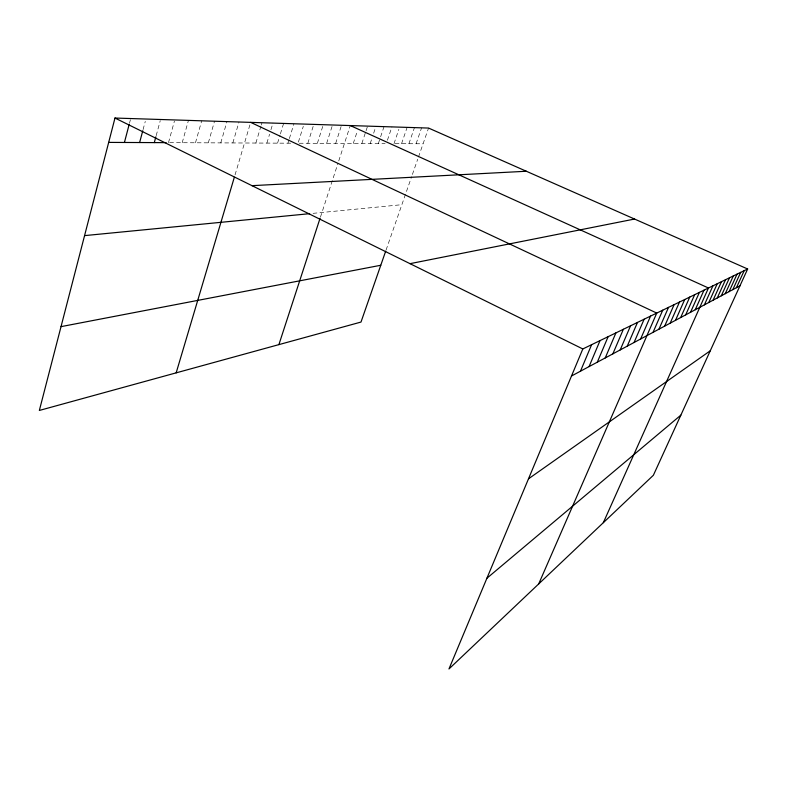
<?xml version="1.0" encoding="UTF-8"?>
<svg xmlns="http://www.w3.org/2000/svg" width="787" height="787" viewBox="0 0 787 787"><rect width="100%" height="100%" fill="white"/><g stroke="black" fill="none" stroke-linecap="round" stroke-linejoin="round"><path stroke-width="0.59" stroke-dasharray="3.94 2.95" d="M129.521 123.097L130.416 119.683M143.077 129.609L145.28 121.375M156.18 135.669L160.263 120.647M168.487 142.663L174.429 121.08M182.2 142.722L188.447 120.381M195.471 142.781L201.698 120.805M208.319 142.84L214.526 121.218M220.773 142.89L226.951 121.611M232.824 142.949L238.992 121.995M235.038 174.901L250.66 122.369M255.864 143.047L260.95 126.117M261.294 124.995L261.973 122.733M266.872 143.096L269.577 134.203M270.925 129.757L272.951 123.087M277.555 143.145L280.044 135.03M280.408 133.869L283.605 123.421M287.934 143.195L288.996 139.761M289.35 138.62L293.954 123.756M298.371 142.113L303.31 126.333M307.825 143.283L313.787 124.395M317.358 143.323L323.29 124.69M326.635 143.362L332.527 124.985M335.665 143.401L341.519 125.281M320.447 217.114L337.987 163.273M338.744 160.961L350.274 125.556M353.265 143.48L357.249 131.35M361.843 143.519L365.68 131.911M366.063 130.75L367.608 126.107M370.205 143.559L372.113 137.833M373.638 133.249L375.92 126.373M378.34 143.588L380.239 137.941M380.613 136.81L384.026 126.638M387.401 140.283L391.926 126.884M394.012 143.657L398.881 129.334M401.547 143.696L407.135 127.376M408.906 143.726L414.454 127.612M416.077 143.755L421.596 127.838M386.073 250.04L411.631 176.672M412.388 174.507L417.71 159.21M418.477 157.006L428.561 128.065M313.039 213.346L401.872 204.689M169.628 142.663L291.298 143.204M299.247 143.244L385.138 143.618M395.084 143.667L423.081 143.785"/><path stroke-width="1.18" d="M747.65 268.987L582.813 348.956L448.964 668.96L653.377 475.259L747.65 268.987L428.561 128.065L114.981 118.04L39.35 410.45L360.997 322.06L385.699 251.132M124.425 142.467L129.225 124.238M139.624 142.536L142.762 130.78M154.301 142.604L155.865 136.82M176.17 372.851L234.339 177.252M278.893 344.627L320.063 218.265M580.462 371.198L591.608 344.686M589.06 366.594L600.038 340.594M597.313 362.177L608.135 336.669M605.233 357.937L615.906 332.901M612.857 353.855L623.373 329.271M620.186 349.93L630.564 325.788M627.249 346.152L637.48 322.434M634.056 342.502L644.14 319.197M640.618 338.99L650.564 316.079M538.702 583.924L656.761 313.078L250.66 122.369M653.053 332.33L662.743 310.176M658.955 329.173L668.517 307.373M664.661 326.123L674.095 304.667M670.18 323.162L679.496 302.051M675.521 320.309L684.72 299.513M680.686 317.545L689.766 297.063M685.693 314.859L694.665 294.692M690.543 312.262L699.407 292.39M695.255 309.744L704.011 290.157M603.324 522.686L708.467 287.993L350.274 125.556M704.385 304.854L712.924 285.829M708.812 302.483L717.242 283.733M713.101 300.181L721.443 281.697M717.272 297.948L725.516 279.729M721.325 295.784L729.47 277.811M725.26 293.679L733.307 275.942M729.096 291.623L737.045 274.132M732.815 289.636L740.675 272.371M736.435 287.698L744.207 270.649M486.907 578.248L680.853 415.142M528.49 478.83L710.268 350.776M571.5 375.999L739.967 285.809M410.007 263.665L634.568 219.042M61.032 326.635L380.77 265.268M84.573 235.618L309.616 213.68M251.997 185.663L526.355 171.251M108.685 142.398L166.116 142.654M114.981 118.04L582.813 348.956"/></g></svg>
